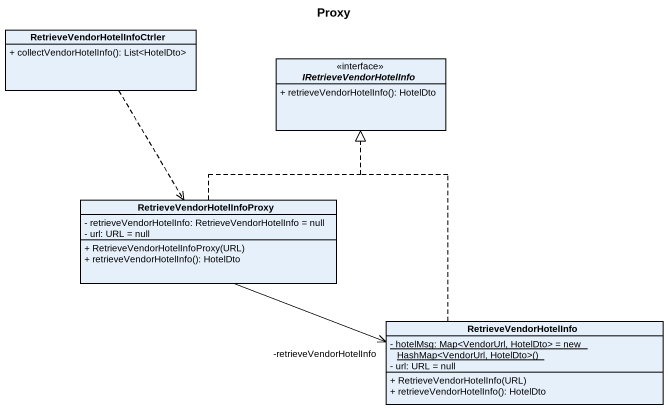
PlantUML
@startuml
title Proxy
hide circle
hide empty members
skinparam classAttributeIconSize 0
class "RetrieveVendorHotelInfoCtrler" as RetrieveVendorHotelInfoCtrle {
  + collectVendorHotelInfo(): List<HotelDto>
}
interface IRetrieveVendorHotelInfo {
  + retrieveVendorHotelInfo(): HotelDto
}
class RetrieveVendorHotelInfoProxy {
  - retrieveVendorHotelInfo: RetrieveVendorHotelInfo = null
  - url: URL = null
  + RetrieveVendorHotelInfoProxy(URL)
  + retrieveVendorHotelInfo(): HotelDto
}
class RetrieveVendorHotelInfo {
  {static} {field} - hotelMsg: Map<VendorUrl, HotelDto> = new HashMap<VendorUrl, HotelDto>()
  - url: URL = null
  + RetrieveVendorHotelInfo(URL)
  + retrieveVendorHotelInfo(): HotelDto
}
RetrieveVendorHotelInfoCtrle ..> RetrieveVendorHotelInfoProxy
RetrieveVendorHotelInfoProxy .up.|> IRetrieveVendorHotelInfo
RetrieveVendorHotelInfoProxy -right-> "-retrieveVendorHotelInfo" RetrieveVendorHotelInfo
RetrieveVendorHotelInfo .up.|> IRetrieveVendorHotelInfo
@enduml
